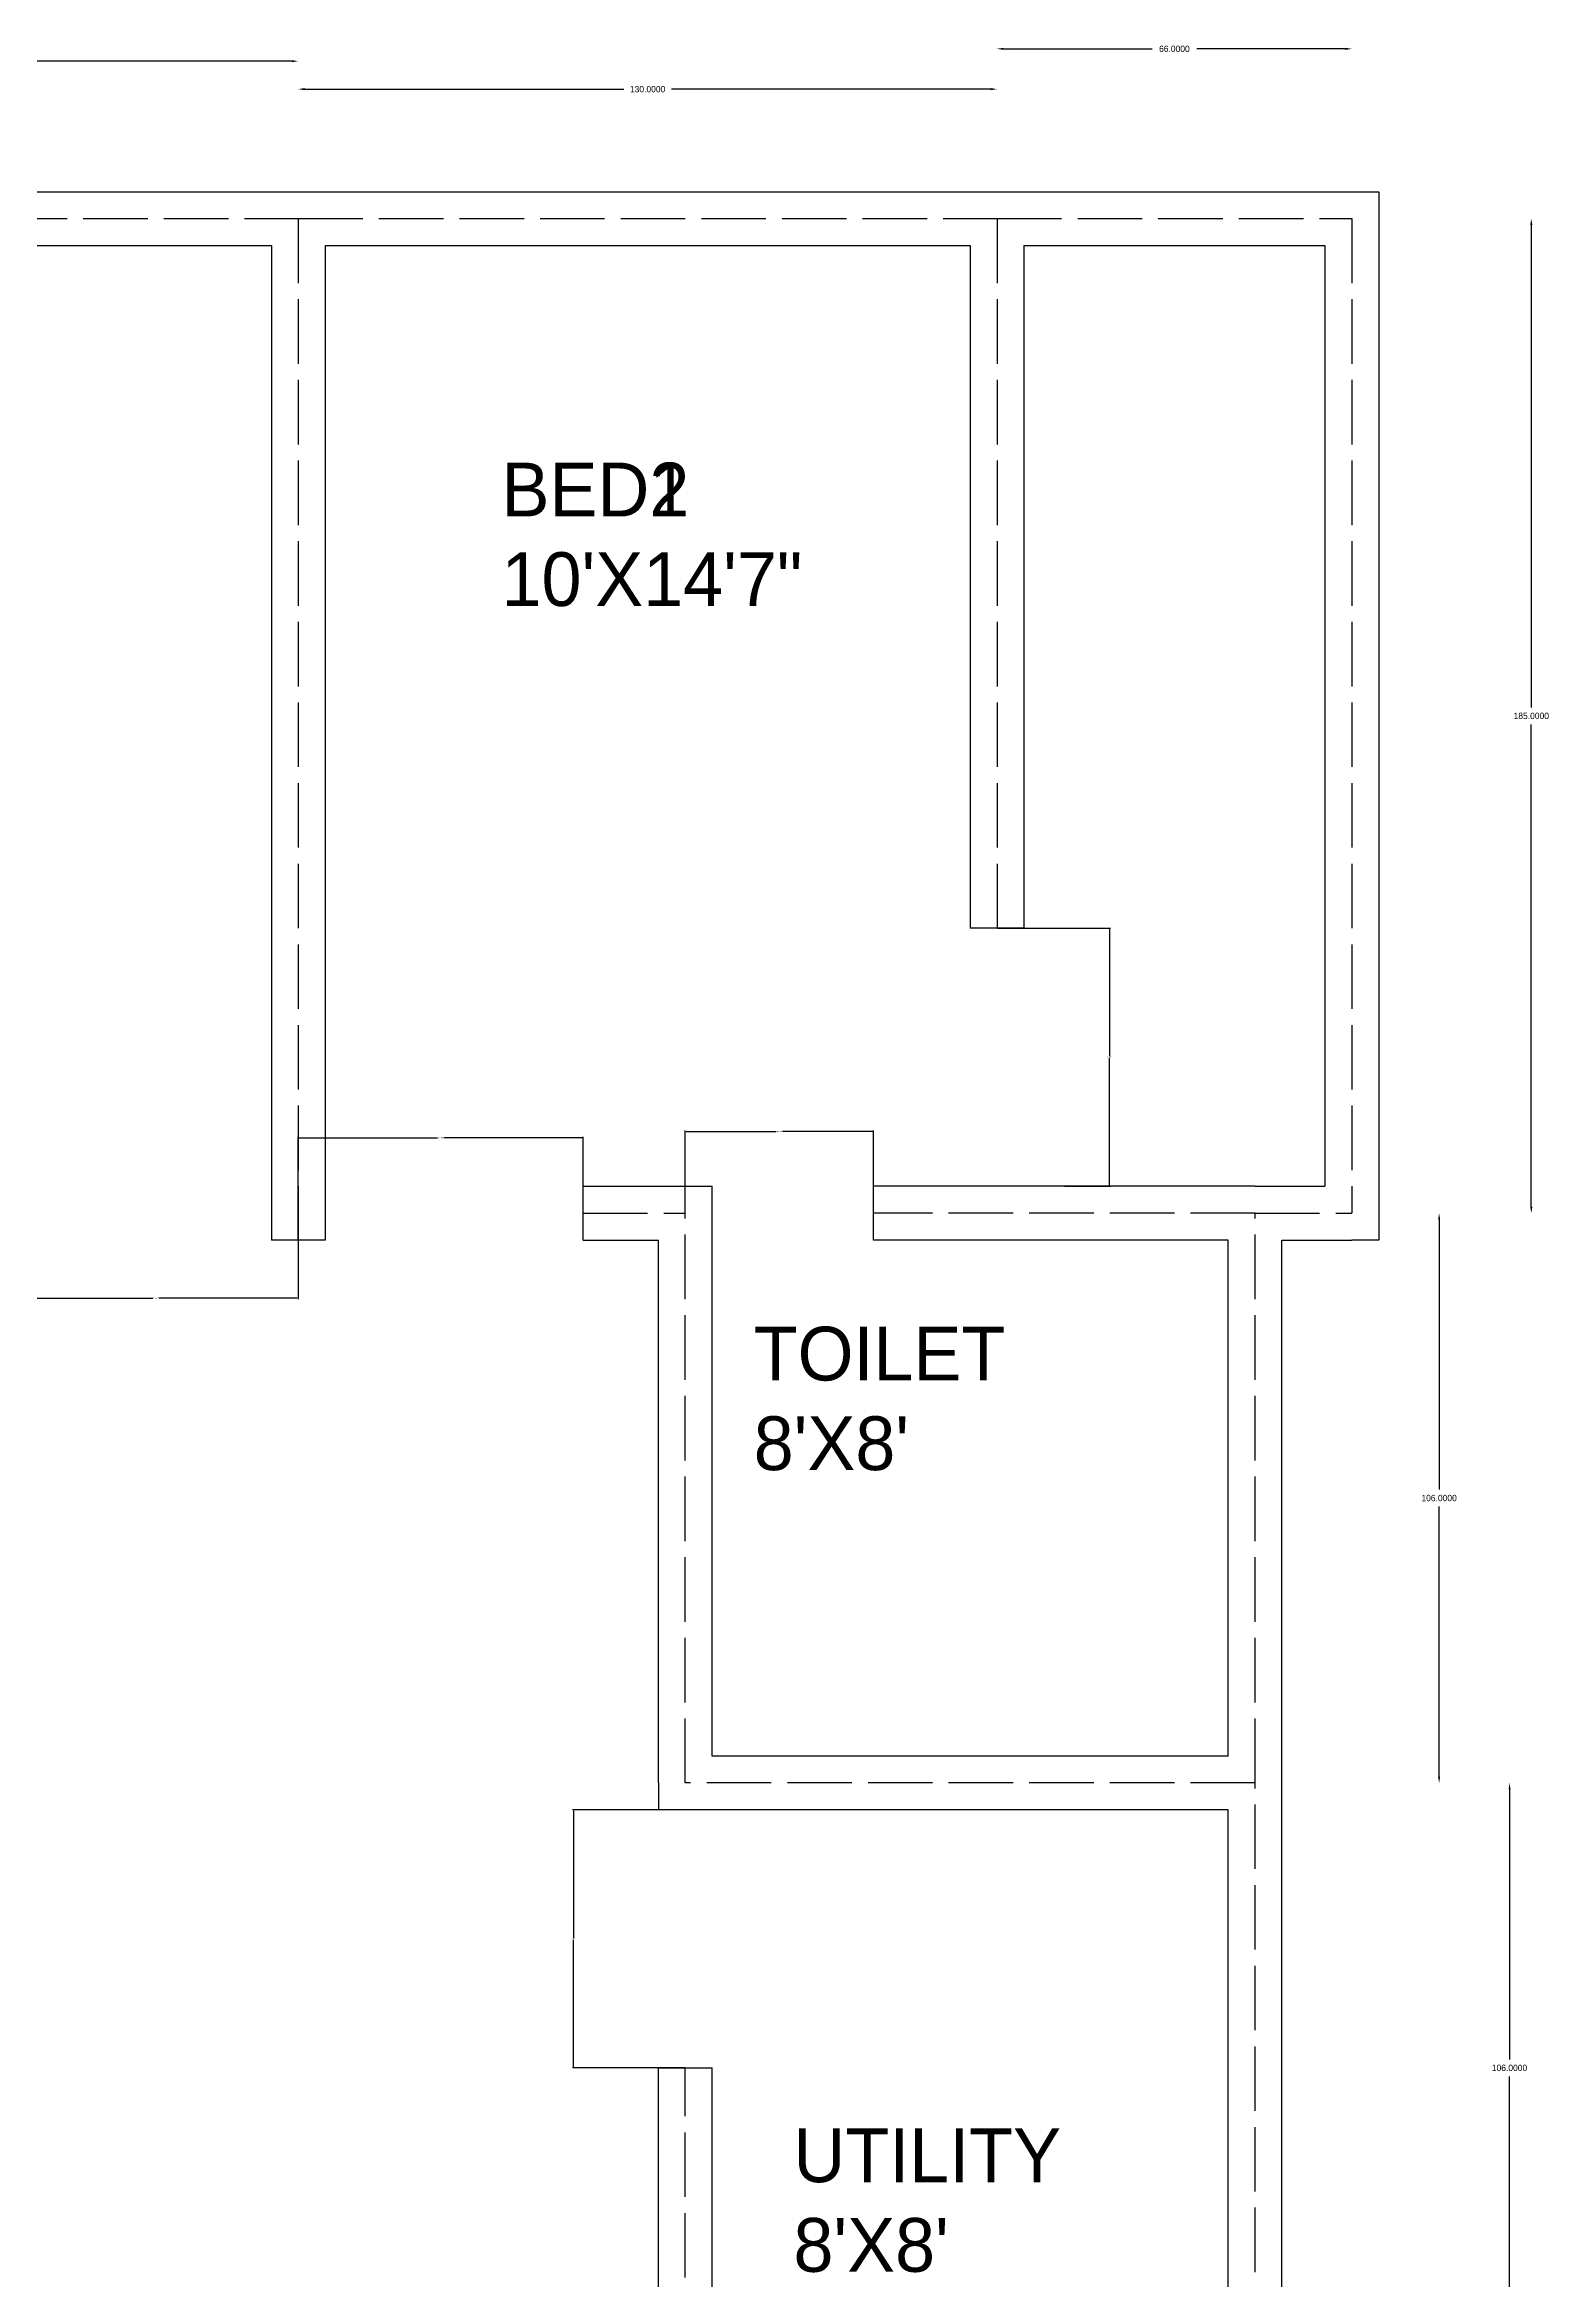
# Model space of a CAD drawing. Header units: inches. Extents: x 29 to 1457, y 10 to 838.
# Drawn here: x 332.8 to 612.8, y 422.7 to 838.4 of the extents above; entities that cross this region are included whole.
import ezdxf

# ---------------------------------------------------------------- set-up
doc = ezdxf.new("R2010")
doc.units = ezdxf.units.IN
doc.header["$MEASUREMENT"] = 0
doc.linetypes.add('ACAD_ISO02W100', pattern=[15, 12, -3])
doc.dimstyles.get("Standard").update_dxf_attribs({"dimtxt": 0.18, "dimasz": 0.18, "dimexe": 0.18, "dimexo": 0.0625, "dimgap": 0.09, "dimtad": 0, "dimtih": 1, "dimtoh": 1, "dimdec": 4, "dimzin": 0, "dimdsep": 46, "dimtxsty": 'Standard', "dimcen": 0.09, "dimadec": 0, "dimazin": 0, "dimtfac": 1, "dimtdec": 4, "dimtofl": 0, "dimtmove": 0, "dimatfit": 3, "dimfxl": 1, "dimtolj": 1, "dimtzin": 0, "dimarcsym": 0})

# ---------------------------------------------------------------- blocks, each defined once
blk = doc.blocks.new('*D1')
at = {"color": 0, "lineweight": -2}
for p, q in [((511.19, 837.59), (538.87, 837.59)), ((574.83, 837.59), (547.16, 837.59))]:
    blk.add_line(p, q, dxfattribs=at)
at = {"color": 0}
for points in [[(511.19, 837.78), (511.19, 837.39), (510.01, 837.59)], [(574.83, 837.78), (574.83, 837.39), (576.01, 837.59)]]:
    blk.add_solid(points, dxfattribs=at)
at = {"layer": 'Defpoints', "color": 0}
for p in [(510.01, 837.59), (510.01, 806), (576.01, 806)]:
    blk.add_point(p, dxfattribs=at)
at = {"color": 0, "insert": (543.01, 837.59), "char_height": 1.18, "attachment_point": 5}
blk.add_mtext('\\A1;66.0000', dxfattribs=at)
blk = doc.blocks.new('*D2')
at = {"color": 0, "lineweight": -2}
for p, q in [((381.19, 830.09), (440.57, 830.09)), ((508.83, 830.09), (449.46, 830.09))]:
    blk.add_line(p, q, dxfattribs=at)
at = {"color": 0}
for points in [[(381.19, 830.29), (381.19, 829.89), (380.01, 830.09)], [(508.83, 830.29), (508.83, 829.89), (510.01, 830.09)]]:
    blk.add_solid(points, dxfattribs=at)
at = {"layer": 'Defpoints', "color": 0}
for p in [(380.01, 830.09), (380.01, 806), (510.01, 806)]:
    blk.add_point(p, dxfattribs=at)
at = {"color": 0, "insert": (445.01, 830.09), "char_height": 1.18, "attachment_point": 5}
blk.add_mtext('\\A1;130.0000', dxfattribs=at)
blk = doc.blocks.new('*D3')
at = {"color": 0, "lineweight": -2}
for p, q in [((251.19, 835.3), (310.57, 835.3)), ((378.83, 835.3), (319.46, 835.3))]:
    blk.add_line(p, q, dxfattribs=at)
at = {"color": 0}
for points in [[(251.19, 835.49), (251.19, 835.1), (250.01, 835.3)], [(378.83, 835.49), (378.83, 835.1), (380.01, 835.3)]]:
    blk.add_solid(points, dxfattribs=at)
at = {"layer": 'Defpoints', "color": 0}
for p in [(250.01, 835.3), (250.01, 806), (380.01, 806)]:
    blk.add_point(p, dxfattribs=at)
at = {"color": 0, "insert": (315.01, 835.3), "char_height": 1.18, "attachment_point": 5}
blk.add_mtext('\\A1;130.0000', dxfattribs=at)
blk = doc.blocks.new('*D13')
at = {"color": 0, "lineweight": -2}
for p, q in [((605.35, 513.82), (605.35, 463.59)), ((605.35, 410.18), (605.35, 460.41))]:
    blk.add_line(p, q, dxfattribs=at)
at = {"color": 0}
for points in [[(605.16, 513.82), (605.55, 513.82), (605.35, 515)], [(605.16, 410.18), (605.55, 410.18), (605.35, 409)]]:
    blk.add_solid(points, dxfattribs=at)
at = {"layer": 'Defpoints', "color": 0}
for p in [(558.01, 515), (605.35, 515), (558.01, 409)]:
    blk.add_point(p, dxfattribs=at)
at = {"color": 0, "insert": (605.35, 462), "char_height": 1.18, "attachment_point": 5}
blk.add_mtext('\\A1;106.0000', dxfattribs=at)
blk = doc.blocks.new('*D14')
at = {"color": 0, "lineweight": -2}
for p, q in [((592.25, 619.82), (592.25, 569.59)), ((592.25, 516.18), (592.25, 566.41))]:
    blk.add_line(p, q, dxfattribs=at)
at = {"color": 0}
for points in [[(592.06, 619.82), (592.45, 619.82), (592.25, 621)], [(592.06, 516.18), (592.45, 516.18), (592.25, 515)]]:
    blk.add_solid(points, dxfattribs=at)
at = {"layer": 'Defpoints', "color": 0}
for p in [(558.01, 621), (592.25, 621), (558.01, 515)]:
    blk.add_point(p, dxfattribs=at)
at = {"color": 0, "insert": (592.25, 568), "char_height": 1.18, "attachment_point": 5}
blk.add_mtext('\\A1;106.0000', dxfattribs=at)
blk = doc.blocks.new('*D15')
at = {"color": 0, "lineweight": -2}
for p, q in [((609.4, 804.82), (609.4, 715.09)), ((609.4, 622.18), (609.4, 711.91))]:
    blk.add_line(p, q, dxfattribs=at)
at = {"color": 0}
for points in [[(609.2, 804.82), (609.6, 804.82), (609.4, 806)], [(609.2, 622.18), (609.6, 622.18), (609.4, 621)]]:
    blk.add_solid(points, dxfattribs=at)
at = {"layer": 'Defpoints', "color": 0}
for p in [(576.01, 806), (609.4, 806), (576.01, 621)]:
    blk.add_point(p, dxfattribs=at)
at = {"color": 0, "insert": (609.4, 713.5), "char_height": 1.18, "attachment_point": 5}
blk.add_mtext('\\A1;185.0000', dxfattribs=at)
blk = doc.blocks.new('*D16')
at = {"color": 0, "lineweight": -2}
for p, q in [((327.01, 620.94), (327.01, 604.98)), ((380.01, 620.94), (380.01, 604.98)), ((327.19, 605.16), (352.94, 605.16)), ((379.83, 605.16), (354.08, 605.16))]:
    blk.add_line(p, q, dxfattribs=at)
at = {"color": 0}
for points in [[(327.19, 605.19), (327.19, 605.13), (327.01, 605.16)], [(379.83, 605.19), (379.83, 605.13), (380.01, 605.16)]]:
    blk.add_solid(points, dxfattribs=at)
at = {"layer": 'Defpoints', "color": 0}
for p in [(327.01, 621), (380.01, 621), (380.01, 605.16)]:
    blk.add_point(p, dxfattribs=at)
at = {"color": 0, "insert": (353.51, 605.16), "char_height": 0.18, "attachment_point": 5}
blk.add_mtext('\\A1;53.0000', dxfattribs=at)
blk = doc.blocks.new('*D17')
at = {"color": 0, "lineweight": -2}
for p, q in [((380.01, 621.06), (380.01, 635.17)), ((380.19, 634.99), (405.94, 634.99)), ((432.83, 634.99), (407.08, 634.99)), ((433.01, 621.06), (433.01, 635.17))]:
    blk.add_line(p, q, dxfattribs=at)
at = {"color": 0}
for points in [[(380.19, 635.02), (380.19, 634.96), (380.01, 634.99)], [(432.83, 635.02), (432.83, 634.96), (433.01, 634.99)]]:
    blk.add_solid(points, dxfattribs=at)
at = {"layer": 'Defpoints', "color": 0}
for p in [(380.01, 634.99), (380.01, 621), (433.01, 621)]:
    blk.add_point(p, dxfattribs=at)
at = {"color": 0, "insert": (406.51, 634.99), "char_height": 0.18, "attachment_point": 5}
blk.add_mtext('\\A1;53.0000', dxfattribs=at)
blk = doc.blocks.new('*D18')
at = {"color": 0, "lineweight": -2}
for p, q in [((452.01, 621.06), (452.01, 636.38)), ((452.19, 636.2), (468.94, 636.2)), ((486.83, 636.2), (470.08, 636.2)), ((487.01, 621.06), (487.01, 636.38))]:
    blk.add_line(p, q, dxfattribs=at)
at = {"color": 0}
for points in [[(452.19, 636.23), (452.19, 636.17), (452.01, 636.2)], [(486.83, 636.23), (486.83, 636.17), (487.01, 636.2)]]:
    blk.add_solid(points, dxfattribs=at)
at = {"layer": 'Defpoints', "color": 0}
for p in [(487.01, 636.2), (452.01, 621), (487.01, 621)]:
    blk.add_point(p, dxfattribs=at)
at = {"color": 0, "insert": (469.51, 636.2), "char_height": 0.18, "attachment_point": 5}
blk.add_mtext('\\A1;35.0000', dxfattribs=at)
blk = doc.blocks.new('*D22')
at = {"color": 0, "lineweight": -2}
for p, q in [((451.95, 510), (431.04, 510)), ((431.22, 509.82), (431.22, 486.18)), ((431.22, 462.18), (431.22, 485.82)), ((451.95, 462), (431.04, 462))]:
    blk.add_line(p, q, dxfattribs=at)
at = {"color": 0}
for points in [[(431.19, 509.82), (431.25, 509.82), (431.22, 510)], [(431.19, 462.18), (431.25, 462.18), (431.22, 462)]]:
    blk.add_solid(points, dxfattribs=at)
at = {"layer": 'Defpoints', "color": 0}
for p in [(431.22, 510), (452.01, 510), (452.01, 462)]:
    blk.add_point(p, dxfattribs=at)
at = {"color": 0, "insert": (431.22, 486), "char_height": 0.18, "attachment_point": 5}
blk.add_mtext('\\A1;48.0000', dxfattribs=at)
blk = doc.blocks.new('*D27')
at = {"color": 0, "lineweight": -2}
for p, q in [((510.08, 674), (531.11, 674)), ((530.93, 673.82), (530.93, 650.18)), ((530.93, 626.18), (530.93, 649.82)), ((522.58, 626), (531.11, 626))]:
    blk.add_line(p, q, dxfattribs=at)
at = {"color": 0}
for points in [[(530.9, 673.82), (530.96, 673.82), (530.93, 674)], [(530.9, 626.18), (530.96, 626.18), (530.93, 626)]]:
    blk.add_solid(points, dxfattribs=at)
at = {"layer": 'Defpoints', "color": 0}
for p in [(510.01, 674), (522.51, 626), (530.93, 626)]:
    blk.add_point(p, dxfattribs=at)
at = {"color": 0, "insert": (530.93, 650), "char_height": 0.18, "attachment_point": 5}
blk.add_mtext('\\A1;48.0000', dxfattribs=at)

msp = doc.modelspace()

# ---------------------------------------------------------------- linework, layer by layer
at = {"color": 6}
for p, q in [((250.01375, 810.99976), (380.01375, 810.99976)), ((380.01375, 810.99976), (510.01375, 810.99976)), ((510.01375, 810.99976), (576.01375, 810.99976)), ((576.01375, 810.99976), (581.05233, 810.99976)), ((581.05233, 810.99976), (581.01375, 805.99976)), ((581.01375, 805.99976), (581.01375, 620.99976)), ((255.01375, 800.99976), (375.01375, 800.99976)), ((375.01375, 800.99976), (375.01375, 615.99976)), ((385.01375, 800.99976), (505.01375, 800.99976)), ((385.01375, 800.99976), (385.01375, 615.99976)), ((505.01375, 800.99976), (505.01375, 673.99976)), ((515.01375, 800.99976), (571.01375, 800.99976)), ((515.01375, 800.99976), (515.01375, 673.99976)), ((515.01375, 800.99976), (515.01375, 673.99976)), ((515.01375, 800.99976), (515.01375, 673.99976)), ((571.01375, 800.99976), (571.01375, 625.99976)), ((515.01375, 673.99976), (505.01375, 673.99976)), ((380.01375, 615.99976), (380.01375, 625.99976)), ((433.01375, 625.99976), (452.01375, 625.99976)), ((433.01375, 615.99976), (433.01375, 625.99976)), ((452.01375, 625.99976), (457.01375, 625.99976)), ((457.01375, 620.99976), (457.01375, 625.99976)), ((558.01375, 625.99976), (487.01375, 625.99976)), ((487.01375, 615.99976), (487.01375, 625.99976)), ((558.01375, 625.99976), (571.01375, 625.99976)), ((380.01375, 615.99976), (380.01375, 620.99976)), ((457.01375, 519.99976), (457.01375, 620.99976)), ((581.01375, 620.99976), (581.01375, 615.98135)), ((385.01375, 615.99976), (375.01375, 615.99976)), ((433.01375, 615.99976), (447.01375, 615.99976)), ((447.01375, 514.99976), (447.01375, 615.99976)), ((553.01375, 615.99976), (487.01375, 615.99976)), ((553.01375, 519.99976), (553.01375, 615.99976)), ((563.01375, 514.99976), (563.01375, 615.99976)), ((563.01375, 615.99976), (576.01375, 615.99976)), ((581.01375, 615.98135), (576.01375, 615.99976)), ((553.01375, 519.99976), (457.01375, 519.99976)), ((447.01375, 514.99976), (447.01375, 509.99976)), ((563.01375, 408.99976), (563.01375, 514.99976)), ((452.01375, 509.99976), (447.01375, 509.99976)), ((553.01375, 509.99976), (452.01375, 509.99976)), ((553.01375, 413.99976), (553.01375, 509.99976)), ((447.01375, 307.99976), (447.01375, 461.99976)), ((447.01375, 461.99976), (457.01375, 461.99976)), ((457.01375, 307.99976), (457.01375, 461.99976))]:
    msp.add_line(p, q, dxfattribs=at)
at = {"color": 6, "linetype": 'ACAD_ISO02W100'}
for p, q in [((250.01375, 805.99976), (380.01375, 805.99976)), ((380.01375, 805.99976), (510.01375, 805.99976)), ((380.01375, 805.99976), (380.01375, 615.99976)), ((510.01375, 805.99976), (576.01375, 805.99976)), ((510.01375, 805.99976), (510.01375, 673.99976)), ((576.01375, 805.99976), (576.01375, 620.99976)), ((433.01375, 620.99976), (452.01375, 620.99976)), ((452.01375, 514.99976), (452.01375, 620.99976)), ((558.01375, 620.99976), (487.01375, 620.99976)), ((558.01375, 514.99976), (558.01375, 620.99976)), ((558.01375, 620.99976), (576.01375, 620.99976)), ((558.01375, 514.99976), (452.01375, 514.99976)), ((558.01375, 408.99976), (558.01375, 514.99976)), ((452.01375, 302.99976), (452.01375, 461.99976))]:
    msp.add_line(p, q, dxfattribs=at)

# ---------------------------------------------------------------- texts
at = {"color": 6, "char_height": 10, "attachment_point": 1}
for s, insert, width in [('BED2^J10\'X14\'7"', (417.83529, 760.6108), 96.2946684), ('BED1^J10\'X14\'7"', (417.83529, 760.6108), 96.2946684), ("TOILET^J8'X8'", (464.74466, 599.87196), 77.7846527), ("UTILITY^J8'X8'", (472.13894, 450.74016), 71.9096081)]:
    msp.add_mtext(s, dxfattribs=dict(at, insert=insert, width=width))

# ---------------------------------------------------------------- dimensions: what is measured, and where the dimension line sits
at = {"color": 6}
for base, p1, p2, picture, middle in [((250.01375, 835.29779), (380.01375, 805.99976), (250.01375, 805.99976), '*D3', (315.01375, 835.29779)), ((510.01375, 837.5864), (576.01375, 805.99976), (510.01375, 805.99976), '*D1', (543.01375, 837.5864)), ((380.01375, 830.08899), (510.01375, 805.99976), (380.01375, 805.99976), '*D2', (445.01375, 830.08899))]:
    dim = msp.add_linear_dim(base=base, p1=p1, p2=p2, dimstyle='Standard', override={"dimtxt": 1.18, "dimasz": 1.18, "dimgap": 1, "dimse1": 1, "dimse2": 1}, dxfattribs=at)
    dim.commit()
    dim.dimension.update_dxf_attribs({"geometry": picture, "text_midpoint": middle})
for base, p1, p2, picture, middle in [((609.40115, 805.99976), (576.01375, 620.99976), (576.01375, 805.99976), '*D15', (609.40115, 713.49976)), ((592.25383, 620.99976), (558.01375, 514.99976), (558.01375, 620.99976), '*D14', (592.25383, 567.99976)), ((605.35348, 514.99976), (558.01375, 408.99976), (558.01375, 514.99976), '*D13', (605.35348, 461.99976))]:
    dim = msp.add_linear_dim(base=base, p1=p1, p2=p2, angle=90, dimstyle='Standard', override={"dimtxt": 1.18, "dimasz": 1.18, "dimgap": 1, "dimse1": 1, "dimse2": 1}, dxfattribs=at)
    dim.commit()
    dim.dimension.update_dxf_attribs({"geometry": picture, "text_midpoint": middle})
for base, p1, p2, picture, middle in [((530.93267, 625.99976), (510.01375, 673.99976), (522.51375, 625.99976), '*D27', (530.93267, 649.99976)), ((431.21927, 509.99976), (452.01375, 461.99976), (452.01375, 509.99976), '*D22', (431.21927, 485.99976))]:
    dim = msp.add_linear_dim(base=base, p1=p1, p2=p2, angle=90, dimstyle='Standard', dxfattribs=at)
    dim.commit()
    dim.dimension.update_dxf_attribs({"geometry": picture, "text_midpoint": middle})
for base, p1, p2, picture, middle in [((487.01375, 636.20115), (452.01375, 620.99976), (487.01375, 620.99976), '*D18', (469.51375, 636.20115)), ((380.01375, 634.98978), (433.01375, 620.99976), (380.01375, 620.99976), '*D17', (406.51375, 634.98978)), ((380.01375, 605.15774), (327.01375, 620.99976), (380.01375, 620.99976), '*D16', (353.51375, 605.15774))]:
    dim = msp.add_linear_dim(base=base, p1=p1, p2=p2, dimstyle='Standard', dxfattribs=at)
    dim.commit()
    dim.dimension.update_dxf_attribs({"geometry": picture, "text_midpoint": middle})

doc.saveas('drawing.dxf')
